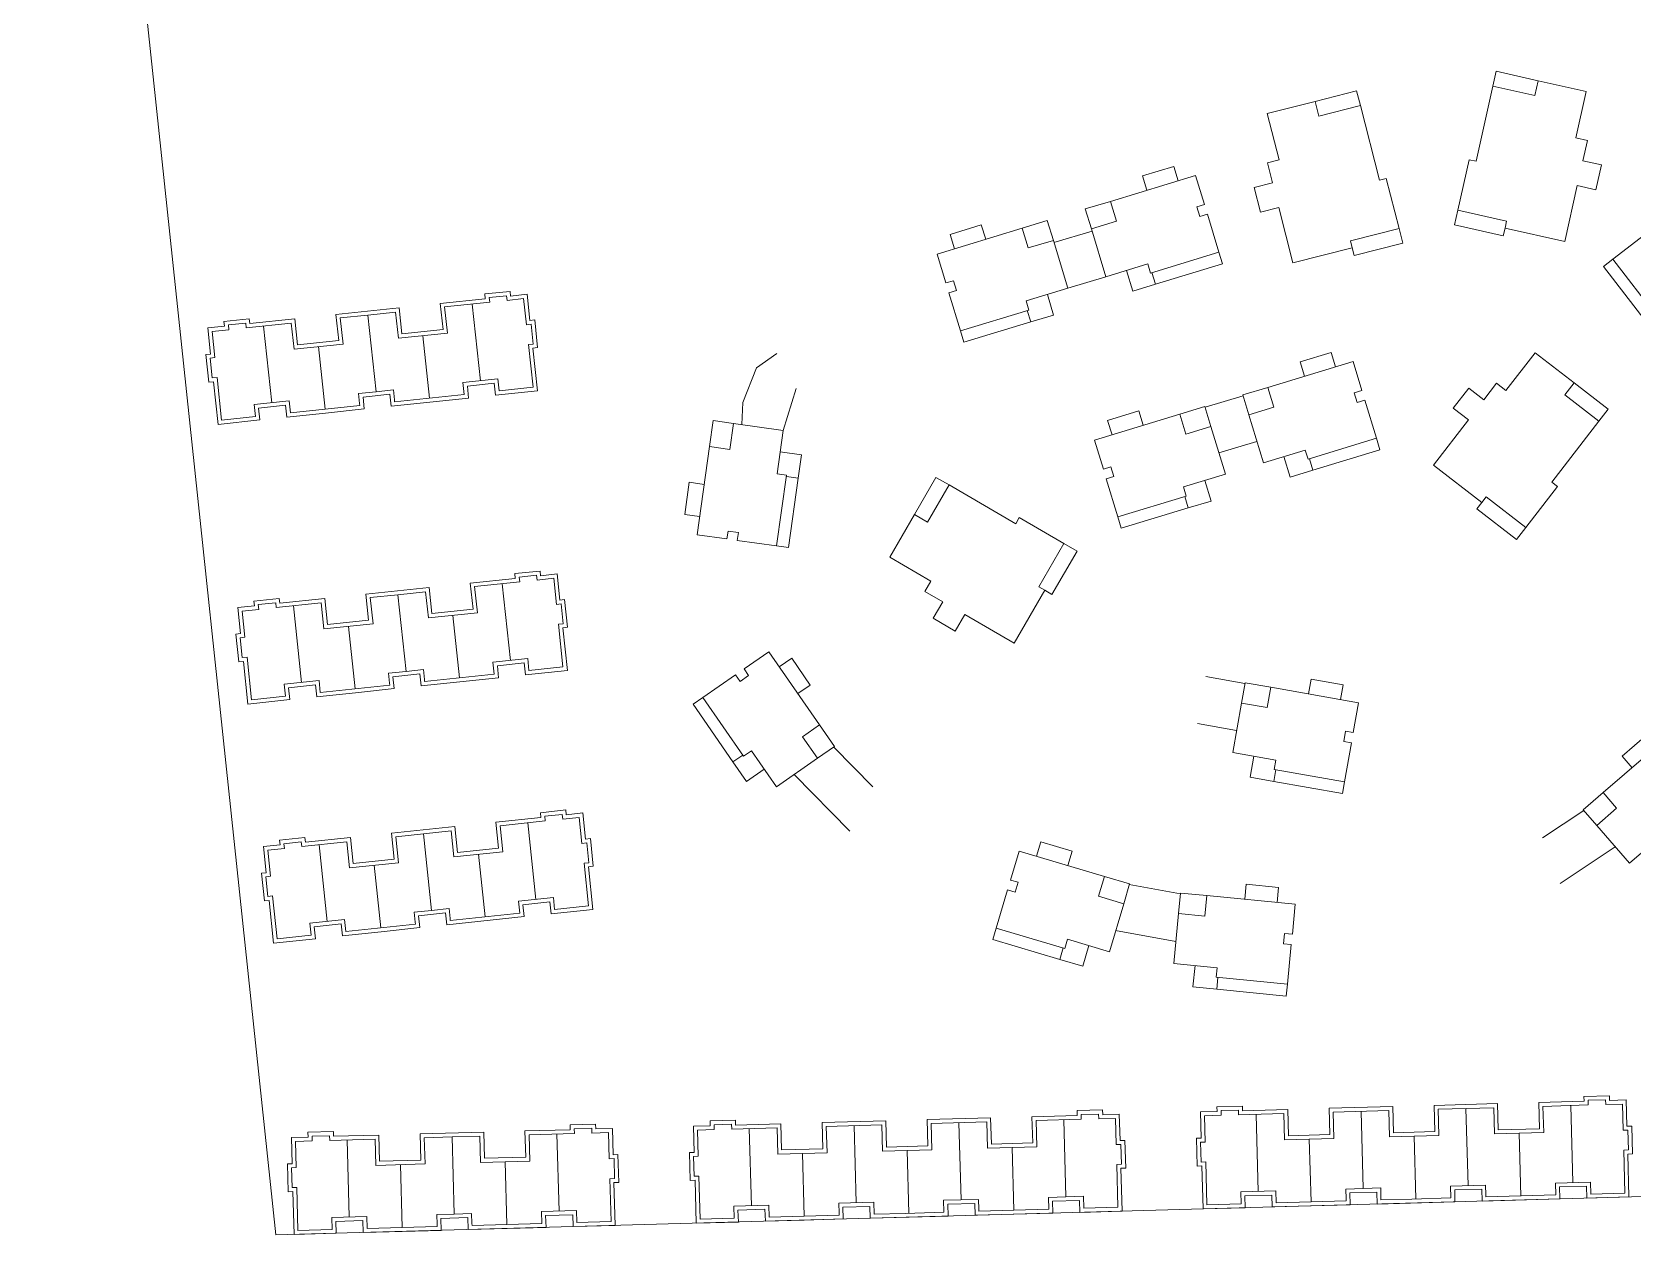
# Model space of a CAD drawing. Extents: x 121658 to 184658, y 9304 to 53801.
# Drawn here: x 130902 to 132916, y 12316 to 13829 of the extents above; entities that cross this region are included whole.
import ezdxf

# ---------------------------------------------------------------- set-up
doc = ezdxf.new("R2010")
doc.units = 0
doc.header["$LTSCALE"] = 1000
doc.header["$MEASUREMENT"] = 0
doc.layers.add('140', color=2, linetype='Continuous', lineweight=5)

msp = doc.modelspace()

# ---------------------------------------------------------------- linework, layer by layer
at = {"layer": '140', "color": 7}
for p, q in [((130902, 15210.2), (131208.6, 12316.1)), ((132739.9, 13761.3), (132744.1, 13779.9)), ((132744.1, 13779.9), (132796.8, 13768.1)), ((132718.7, 13666.7), (132739.9, 13761.3)), ((132739.9, 13761.3), (132792.6, 13749.5)), ((132792.6, 13749.5), (132796.8, 13768.1)), ((132796.8, 13768.1), (132857.3, 13754.5)), ((132516.2, 13742), (132456.1, 13726.7)), ((132568.5, 13755.3), (132516.2, 13742)), ((132520.9, 13723.6), (132516.2, 13742)), ((132573.2, 13736.9), (132520.9, 13723.6)), ((132573.2, 13736.9), (132568.5, 13755.3)), ((132597.1, 13642.9), (132573.2, 13736.9)), ((132857.3, 13754.5), (132844.1, 13696)), ((132456.1, 13726.7), (132470.9, 13668.6)), ((132844.1, 13696), (132858.8, 13692.7)), ((132858.8, 13692.7), (132853.1, 13667.3)), ((132299.1, 13648.4), (132338.4, 13660.3)), ((132338.4, 13660.3), (132343.9, 13642.1)), ((132470.9, 13668.6), (132456.4, 13664.9)), ((132456.4, 13664.9), (132462.8, 13639.7)), ((132695.7, 13605.2), (132709.9, 13668.6)), ((132709.9, 13668.6), (132718.7, 13666.7)), ((132853.1, 13667.3), (132876.5, 13662.1)), ((132876.5, 13662.1), (132869.5, 13630.8)), ((132365.9, 13648.8), (132258.7, 13616.3)), ((132304.7, 13630.2), (132299.1, 13648.4)), ((132376.9, 13612.5), (132365.9, 13648.8)), ((132462.8, 13639.7), (132439.5, 13633.8)), ((132605.8, 13645.1), (132597.1, 13642.9)), ((132621.8, 13582.1), (132605.8, 13645.1)), ((132846.1, 13636.1), (132830.4, 13565.8)), ((132869.5, 13630.8), (132846.1, 13636.1)), ((132258.7, 13616.3), (132227.1, 13606.7)), ((132258.7, 13616.3), (132266.3, 13591.4)), ((132439.5, 13633.8), (132447.4, 13602.7)), ((132227.1, 13606.7), (132234.7, 13581.8)), ((132367.4, 13609.6), (132376.9, 13612.5)), ((132371.1, 13597.1), (132367.4, 13609.6)), ((132380.7, 13600), (132371.1, 13597.1)), ((132395.3, 13552.2), (132380.7, 13600)), ((132447.4, 13602.7), (132470.6, 13608.7)), ((132470.6, 13608.7), (132488.4, 13538.9)), ((132695.7, 13605.2), (132691.6, 13586.7)), ((132757.2, 13591.4), (132695.7, 13605.2)), ((132040.6, 13550), (132147.7, 13582.5)), ((132096.3, 13586.8), (132057.1, 13574.8)), ((132101.8, 13568.6), (132096.3, 13586.8)), ((132147.7, 13582.5), (132179.3, 13592.1)), ((132147.7, 13582.5), (132155.3, 13557.7)), ((132179.3, 13592.1), (132186.9, 13567.2)), ((132187.7, 13564.4), (132235.6, 13578.9)), ((132266.3, 13591.4), (132234.7, 13581.8)), ((132234.7, 13581.8), (132253, 13521.5)), ((132560.8, 13566.6), (132621.8, 13582.1)), ((132621.8, 13582.1), (132626.5, 13563.7)), ((132691.6, 13586.7), (132753, 13572.9)), ((132753, 13572.9), (132755.2, 13582.7)), ((132755.2, 13582.7), (132757.2, 13591.4)), ((132830.4, 13565.8), (132755.2, 13582.7)), ((132057.1, 13574.8), (132062.6, 13556.7)), ((132155.3, 13557.7), (132186.9, 13567.2)), ((132186.9, 13567.2), (132205.2, 13507)), ((132488.4, 13538.9), (132563, 13557.8)), ((132563, 13557.8), (132560.8, 13566.6)), ((132565.5, 13548.2), (132563, 13557.8)), ((132626.5, 13563.7), (132565.5, 13548.2)), ((132890.9, 13543.7), (132930.5, 13574.2)), ((132051.6, 13513.6), (132040.6, 13550)), ((132253, 13521.5), (132305.6, 13537.5)), ((132305.6, 13537.5), (132309.1, 13526)), ((132309.1, 13526), (132395.3, 13552.2)), ((132315.4, 13512.2), (132399.6, 13537.8)), ((132399.6, 13537.8), (132395.3, 13552.2)), ((132879, 13534.5), (132890.9, 13543.7)), ((132945.8, 13472.4), (132890.9, 13543.7)), ((132061.2, 13516.5), (132051.6, 13513.6)), ((132065, 13504.1), (132061.2, 13516.5)), ((132205.2, 13507), (132253, 13521.5)), ((132278.9, 13529.4), (132286.7, 13503.5)), ((132315.4, 13512.2), (132311, 13526.6)), ((132932.7, 13464.8), (132879, 13534.5)), ((131471.7, 13499.8), (131503.5, 13503.1)), ((131472.3, 13493.8), (131471.7, 13499.8)), ((131499, 13497.6), (131477.1, 13495.3)), ((131477.1, 13495.3), (131477.8, 13489.4)), ((131499.7, 13491.7), (131499, 13497.6)), ((131503.5, 13503.1), (131504.1, 13497.2)), ((131504.1, 13497.2), (131525, 13499.4)), ((131525, 13499.4), (131528.4, 13466.6)), ((132055.4, 13501.2), (132065, 13504.1)), ((132069.9, 13453.3), (132055.4, 13501.2)), ((132205.2, 13507), (132152.6, 13491)), ((132179.4, 13499.1), (132187.2, 13473.3)), ((132286.7, 13503.5), (132315.4, 13512.2)), ((131284.3, 13474), (131363.9, 13482.4)), ((131359.4, 13476.9), (131324.6, 13473.2)), ((131362.9, 13444.1), (131359.4, 13476.9)), ((131363.9, 13482.4), (131367.3, 13449.6)), ((131415.6, 13487.9), (131472.3, 13493.8)), ((131419.1, 13455), (131415.6, 13487.9)), ((131477.8, 13489.4), (131421.1, 13483.4)), ((131421.1, 13483.4), (131424.5, 13450.6)), ((131466.1, 13390.6), (131455.9, 13487.1)), ((131520.5, 13493.9), (131499.7, 13491.7)), ((131524, 13461.1), (131520.5, 13493.9)), ((132156.1, 13479.5), (132069.9, 13453.3)), ((132152.6, 13491), (132156.1, 13479.5)), ((132158.5, 13464.6), (132154.1, 13478.9)), ((131123.2, 13457.1), (131144.1, 13459.3)), ((131126.7, 13424.2), (131123.2, 13457.1)), ((131128.7, 13452.6), (131149.6, 13454.8)), ((131143.5, 13465.2), (131175.3, 13468.6)), ((131144.1, 13459.3), (131143.5, 13465.2)), ((131149, 13460.8), (131170.8, 13463.1)), ((131149.6, 13454.8), (131149, 13460.8)), ((131170.8, 13463.1), (131171.5, 13457.1)), ((131171.5, 13457.1), (131228.2, 13463.1)), ((131175.3, 13468.6), (131175.9, 13462.6)), ((131175.9, 13462.6), (131232.6, 13468.6)), ((131203.5, 13363), (131193.4, 13459.4)), ((131228.2, 13463.1), (131231.6, 13430.3)), ((131232.6, 13468.6), (131236.1, 13435.8)), ((131287.8, 13441.2), (131284.3, 13474)), ((131289.8, 13469.6), (131324.6, 13473.2)), ((131293.3, 13436.8), (131289.8, 13469.6)), ((131334.8, 13376.8), (131324.6, 13473.2)), ((131334.8, 13376.8), (131324.6, 13473.2)), ((131334.8, 13376.8), (131324.6, 13473.2)), ((131334.8, 13376.8), (131324.6, 13473.2)), ((131367.3, 13449.6), (131419.1, 13455)), ((131530, 13461.7), (131524, 13461.1)), ((131528.4, 13466.6), (131534.4, 13467.2)), ((131532.6, 13436.8), (131530, 13461.7)), ((131534.4, 13467.2), (131538.1, 13432.4)), ((132158.5, 13464.6), (132074.3, 13439)), ((132187.2, 13473.3), (132158.5, 13464.6)), ((131132.2, 13419.8), (131128.7, 13452.6)), ((131231.6, 13430.3), (131293.3, 13436.8)), ((131236.1, 13435.8), (131287.8, 13441.2)), ((131424.5, 13450.6), (131362.9, 13444.1)), ((131393.7, 13447.3), (131402, 13368.8)), ((131393.7, 13447.3), (131402, 13368.8)), ((131526.6, 13436.2), (131532.6, 13436.8)), ((131532.3, 13382.5), (131526.6, 13436.2)), ((132074.3, 13439), (132069.9, 13453.3)), ((131120.7, 13423.6), (131126.7, 13424.2)), ((131124.4, 13388.8), (131120.7, 13423.6)), ((131126.2, 13419.2), (131132.2, 13419.8)), ((131128.8, 13394.3), (131126.2, 13419.2)), ((131262.4, 13433.5), (131270.7, 13355)), ((131262.4, 13433.5), (131270.7, 13355)), ((131538.1, 13432.4), (131532.1, 13431.7)), ((131532.1, 13431.7), (131537.8, 13378)), ((131839, 13425), (131813.3, 13407)), ((132564, 13414.8), (132456.9, 13382.2)), ((132497.3, 13414.4), (132536.5, 13426.3)), ((132502.8, 13396.2), (132497.3, 13414.4)), ((132536.5, 13426.3), (132542, 13408.1)), ((132575.1, 13378.5), (132564, 13414.8)), ((132793, 13425.7), (132756.3, 13378.2)), ((132842.1, 13387.8), (132793, 13425.7)), ((131134.8, 13394.9), (131128.8, 13394.3)), ((131140.4, 13341.2), (131134.8, 13394.9)), ((131813.3, 13407), (131796.3, 13363.3)), ((131130.3, 13389.4), (131124.4, 13388.8)), ((131136, 13335.7), (131130.3, 13389.4)), ((131334.8, 13376.8), (131312.9, 13374.5)), ((131312.9, 13374.5), (131314.2, 13362)), ((131334.8, 13376.8), (131356.7, 13379.1)), ((131356.7, 13379.1), (131358, 13366.7)), ((131444.2, 13388.3), (131487.9, 13392.9)), ((131445.7, 13373.4), (131444.2, 13388.3)), ((131483.5, 13387.4), (131449.7, 13383.9)), ((131449.7, 13383.9), (131451.2, 13368.9)), ((131485.1, 13372.5), (131483.5, 13387.4)), ((131537.8, 13378), (131485.1, 13372.5)), ((131487.9, 13392.9), (131489.5, 13378)), ((131489.5, 13378), (131532.3, 13382.5)), ((131863.3, 13380.7), (131847, 13328.1)), ((132456.9, 13382.2), (132425.3, 13372.7)), ((132456.9, 13382.2), (132464.4, 13357.4)), ((132565.5, 13375.5), (132575.1, 13378.5)), ((132569.3, 13363.1), (132565.5, 13375.5)), ((132709.6, 13381.4), (132690, 13356.1)), ((132728.6, 13366.8), (132709.6, 13381.4)), ((132744.5, 13387.4), (132728.6, 13366.8)), ((132756.3, 13378.2), (132744.5, 13387.4)), ((132830.5, 13372.7), (132842.1, 13387.8)), ((132884.8, 13354.8), (132842.1, 13387.8)), ((131225.4, 13365.3), (131181.6, 13360.7)), ((131181.6, 13360.7), (131183.2, 13345.7)), ((131220.9, 13359.8), (131187.1, 13356.2)), ((131187.1, 13356.2), (131188.7, 13341.3)), ((131222.5, 13344.8), (131220.9, 13359.8)), ((131227, 13350.3), (131225.4, 13365.3)), ((131314.5, 13359.6), (131227, 13350.3)), ((131320, 13355.1), (131271.2, 13350)), ((131314.2, 13362), (131314.5, 13359.6)), ((131352.2, 13373.6), (131318.4, 13370)), ((131318.4, 13370), (131320, 13355.1)), ((131353.8, 13358.7), (131352.2, 13373.6)), ((131451.2, 13368.9), (131353.8, 13358.7)), ((131358, 13366.7), (131358.2, 13364.2)), ((131358.2, 13364.2), (131445.7, 13373.4)), ((131796.3, 13363.3), (131795.1, 13335.4)), ((132345.9, 13348.5), (132377.4, 13358.1)), ((132377.4, 13358.1), (132385, 13333.2)), ((132425.6, 13371.7), (132377.7, 13357.2)), ((132425.3, 13372.7), (132432.8, 13347.8)), ((132464.4, 13357.4), (132432.8, 13347.8)), ((132578.9, 13366), (132569.3, 13363.1)), ((132593.4, 13318.2), (132578.9, 13366)), ((132690, 13356.1), (132709, 13341.5)), ((132873.2, 13339.7), (132830.5, 13372.7)), ((132873.2, 13339.7), (132884.8, 13354.8)), ((131188.7, 13341.3), (131136, 13335.7)), ((131183.2, 13345.7), (131140.4, 13341.2)), ((131271.2, 13350), (131222.5, 13344.8)), ((131754.3, 13307.9), (131758.9, 13340.5)), ((131758.9, 13340.5), (131784.7, 13336.9)), ((131780.1, 13304.2), (131784.7, 13336.9)), ((131784.7, 13336.9), (131847, 13328.1)), ((132238.7, 13316), (132345.9, 13348.5)), ((132294.4, 13352.7), (132255.2, 13340.8)), ((132255.2, 13340.8), (132260.7, 13322.6)), ((132299.9, 13334.6), (132294.4, 13352.7)), ((132345.9, 13348.5), (132353.4, 13323.6)), ((132432.8, 13347.8), (132451.2, 13287.5)), ((132709, 13341.5), (132665, 13284.5)), ((132813.9, 13263), (132873.2, 13339.7)), ((131847, 13328.1), (131839.4, 13273.7)), ((132249.8, 13279.6), (132238.7, 13316)), ((132353.4, 13323.6), (132385, 13333.2)), ((132385, 13333.2), (132403.3, 13273)), ((132443, 13314.3), (132395.2, 13299.8)), ((132507.3, 13292), (132593.4, 13318.2)), ((132597.8, 13303.8), (132593.4, 13318.2)), ((131738.7, 13197), (131754.3, 13307.9)), ((131754.3, 13307.9), (131780.1, 13304.2)), ((131843.3, 13301.4), (131870, 13297.6)), ((131870, 13297.6), (131865.8, 13267.9)), ((132451.2, 13287.5), (132503.8, 13303.5)), ((132477, 13295.3), (132484.8, 13269.5)), ((132503.8, 13303.5), (132507.3, 13292)), ((132513.5, 13278.2), (132597.8, 13303.8)), ((131839.4, 13273.7), (131851.3, 13272)), ((132259.3, 13282.5), (132249.8, 13279.6)), ((132263.1, 13270.1), (132259.3, 13282.5)), ((132484.8, 13269.5), (132513.5, 13278.2)), ((132513.5, 13278.2), (132509.2, 13292.6)), ((132665, 13284.5), (132725.9, 13237.4)), ((131728.8, 13263), (131723.1, 13222.4)), ((131747.6, 13260.3), (131728.8, 13263)), ((131851.3, 13272), (131838.7, 13182.9)), ((131865.8, 13267.9), (131851, 13270)), ((131865.8, 13267.9), (131853.5, 13180.8)), ((132039.2, 13269), (132012.1, 13222.3)), ((132055.7, 13259.5), (132028.6, 13212.8)), ((132055.7, 13259.5), (132039.2, 13269)), ((132139.6, 13210.8), (132055.7, 13259.5)), ((132253.5, 13267.2), (132263.1, 13270.1)), ((132268.1, 13219.3), (132253.5, 13267.2)), ((132403.3, 13273), (132350.7, 13257)), ((132350.7, 13257), (132354.2, 13245.5)), ((132377.5, 13265.1), (132385.3, 13239.3)), ((132781.3, 13206), (132821, 13257.5)), ((132821, 13257.5), (132813.9, 13263)), ((132354.2, 13245.5), (132268.1, 13219.3)), ((132356.6, 13230.6), (132352.3, 13244.9)), ((132385.3, 13239.3), (132356.6, 13230.6)), ((132719.8, 13229.5), (132725.9, 13237.4)), ((132725.9, 13237.4), (132731.4, 13244.5)), ((132731.4, 13244.5), (132781.3, 13206)), ((131723.1, 13222.4), (131741.9, 13219.7)), ((132012.1, 13222.3), (131981, 13168.7)), ((132028.6, 13212.8), (132012.1, 13222.3)), ((132144.1, 13218.6), (132139.6, 13210.8)), ((132200.3, 13186), (132144.1, 13218.6)), ((132272.4, 13205), (132268.1, 13219.3)), ((132356.6, 13230.6), (132272.4, 13205)), ((132769.7, 13191), (132719.8, 13229.5)), ((131776.3, 13191.7), (131738.7, 13197)), ((131777.7, 13201.6), (131776.3, 13191.7)), ((131790.6, 13199.7), (131777.7, 13201.6)), ((131789.2, 13189.8), (131790.6, 13199.7)), ((132781.3, 13206), (132769.7, 13191)), ((131838.7, 13182.9), (131789.2, 13189.8)), ((131853.5, 13180.8), (131838.7, 13182.9)), ((132168.7, 13131.5), (132200.3, 13186)), ((132216.7, 13176.4), (132185.1, 13121.9)), ((132200.3, 13186), (132216.7, 13176.4)), ((131981, 13168.7), (132032.9, 13138.6)), ((131453.3, 13136.1), (131510, 13142)), ((131456.8, 13103.2), (131453.3, 13136.1)), ((131515.5, 13137.6), (131458.8, 13131.6)), ((131503.8, 13038.8), (131493.6, 13135.3)), ((131509.4, 13148), (131541.2, 13151.3)), ((131510, 13142), (131509.4, 13148)), ((131536.7, 13145.9), (131514.9, 13143.5)), ((131514.9, 13143.5), (131515.5, 13137.6)), ((131537.4, 13139.9), (131536.7, 13145.9)), ((131558.3, 13142.1), (131537.4, 13139.9)), ((131541.2, 13151.3), (131541.8, 13145.4)), ((131541.8, 13145.4), (131562.7, 13147.6)), ((131561.7, 13109.3), (131558.3, 13142.1)), ((131562.7, 13147.6), (131566.2, 13114.8)), ((132032.9, 13138.6), (132025.4, 13125.6)), ((131181.2, 13113.4), (131213, 13116.8)), ((131181.8, 13107.5), (131181.2, 13113.4)), ((131213, 13116.8), (131213.6, 13110.8)), ((131213.6, 13110.8), (131270.3, 13116.8)), ((131270.3, 13116.8), (131273.8, 13084)), ((131322, 13122.2), (131401.6, 13130.6)), ((131325.5, 13089.4), (131322, 13122.2)), ((131327.5, 13117.8), (131362.3, 13121.5)), ((131331, 13085), (131327.5, 13117.8)), ((131397.1, 13125.1), (131362.3, 13121.5)), ((131372.5, 13025), (131362.3, 13121.5)), ((131372.5, 13025), (131362.3, 13121.5)), ((131372.5, 13025), (131362.3, 13121.5)), ((131372.5, 13025), (131362.3, 13121.5)), ((131400.6, 13092.3), (131397.1, 13125.1)), ((131401.6, 13130.6), (131405.1, 13097.8)), ((131458.8, 13131.6), (131462.3, 13098.8)), ((131566.2, 13114.8), (131572.1, 13115.4)), ((131572.1, 13115.4), (131575.8, 13080.6)), ((132025.4, 13125.6), (132047.8, 13112.6)), ((132047.8, 13112.6), (132035.8, 13091.8)), ((132137.8, 13060.4), (132176.4, 13127)), ((132176.4, 13127), (132168.7, 13131.5)), ((132185.1, 13121.9), (132176.4, 13127)), ((131160.9, 13105.3), (131181.8, 13107.5)), ((131164.4, 13072.5), (131160.9, 13105.3)), ((131166.4, 13100.8), (131187.3, 13103)), ((131169.9, 13068), (131166.4, 13100.8)), ((131186.7, 13109), (131208.6, 13111.3)), ((131187.3, 13103), (131186.7, 13109)), ((131208.6, 13111.3), (131209.2, 13105.3)), ((131209.2, 13105.3), (131265.9, 13111.3)), ((131241.2, 13011.2), (131231.1, 13107.6)), ((131265.9, 13111.3), (131269.3, 13078.5)), ((131462.3, 13098.8), (131400.6, 13092.3)), ((131405.1, 13097.8), (131456.8, 13103.2)), ((131431.4, 13095.5), (131439.7, 13017)), ((131431.4, 13095.5), (131439.7, 13017)), ((131567.7, 13109.9), (131561.7, 13109.3)), ((131570.3, 13085), (131567.7, 13109.9)), ((132063.5, 13075.8), (132075.5, 13096.5)), ((132075.5, 13096.5), (132137.8, 13060.4)), ((131158.4, 13071.8), (131164.4, 13072.5)), ((131162.1, 13037), (131158.4, 13071.8)), ((131269.3, 13078.5), (131331, 13085)), ((131273.8, 13084), (131325.5, 13089.4)), ((131300.2, 13081.7), (131308.4, 13003.2)), ((131300.2, 13081.7), (131308.4, 13003.2)), ((131564.3, 13084.4), (131570.3, 13085)), ((131570, 13030.7), (131564.3, 13084.4)), ((131575.8, 13080.6), (131569.8, 13080)), ((131569.8, 13080), (131575.5, 13026.3)), ((132035.8, 13091.8), (132063.5, 13075.8)), ((131163.9, 13067.4), (131169.9, 13068)), ((131166.5, 13042.5), (131163.9, 13067.4)), ((131168, 13037.6), (131162.1, 13037)), ((131172.5, 13043.1), (131166.5, 13042.5)), ((131173.7, 12983.9), (131168, 13037.6)), ((131178.2, 12989.4), (131172.5, 13043.1)), ((131481.9, 13036.5), (131525.7, 13041.1)), ((131483.5, 13021.6), (131481.9, 13036.5)), ((131521.2, 13035.6), (131487.4, 13032.1)), ((131487.4, 13032.1), (131489, 13017.1)), ((131522.8, 13020.7), (131521.2, 13035.6)), ((131525.7, 13041.1), (131527.2, 13026.2)), ((131797.8, 13028.1), (131829, 13049.7)), ((131829, 13049.7), (131892.8, 12957.6)), ((131857.8, 13041.6), (131842.1, 13030.8)), ((131881.1, 13007.9), (131857.8, 13041.6)), ((131263.1, 13013.5), (131219.3, 13008.9)), ((131264.7, 12998.5), (131263.1, 13013.5)), ((131372.5, 13025), (131350.6, 13022.7)), ((131350.6, 13022.7), (131351.9, 13010.3)), ((131389.9, 13021.8), (131356.1, 13018.2)), ((131356.1, 13018.2), (131357.7, 13003.3)), ((131372.5, 13025), (131394.4, 13027.3)), ((131391.5, 13006.9), (131389.9, 13021.8)), ((131489, 13017.1), (131391.5, 13006.9)), ((131394.4, 13027.3), (131395.7, 13014.9)), ((131395.7, 13014.9), (131395.9, 13012.4)), ((131395.9, 13012.4), (131483.5, 13021.6)), ((131575.5, 13026.3), (131522.8, 13020.7)), ((131527.2, 13026.2), (131570, 13030.7)), ((131746, 12992.2), (131787.1, 13020.7)), ((131787.1, 13020.7), (131792.8, 13012.4)), ((131792.8, 13012.4), (131803.5, 13019.8)), ((131803.5, 13019.8), (131797.8, 13028.1)), ((132427.9, 13009.8), (132378.7, 13018.4)), ((132507.9, 12996.7), (132511.2, 13015.4)), ((132511.2, 13015.4), (132551.5, 13008.2)), ((131220.9, 12993.9), (131178.2, 12989.4)), ((131219.3, 13008.9), (131220.9, 12993.9)), ((131258.7, 13008), (131224.8, 13004.4)), ((131224.8, 13004.4), (131226.4, 12989.5)), ((131260.2, 12993.1), (131258.7, 13008)), ((131309, 12998.2), (131260.2, 12993.1)), ((131352.2, 13007.8), (131264.7, 12998.5)), ((131357.7, 13003.3), (131309, 12998.2)), ((131351.9, 13010.3), (131352.2, 13007.8)), ((131733.7, 12983.6), (131746, 12992.2)), ((131797.3, 12918.2), (131746, 12992.2)), ((131865.5, 12997.1), (131881.1, 13007.9)), ((132428.1, 13010.7), (132423.6, 12985.1)), ((132460.6, 13005), (132428.1, 13010.7)), ((132460.6, 13005), (132456.1, 12979.4)), ((132570.9, 12985.5), (132460.6, 13005)), ((132551.5, 13008.2), (132548.2, 12989.5)), ((131226.4, 12989.5), (131173.7, 12983.9)), ((131783.8, 12911.3), (131733.7, 12983.6)), ((132423.6, 12985.1), (132412.6, 12923.1)), ((132456.1, 12979.4), (132423.6, 12985.1)), ((132564.3, 12948.1), (132570.9, 12985.5)), ((131892.8, 12957.6), (131871.5, 12942.8)), ((131892.8, 12957.6), (131911.6, 12930.5)), ((132417.5, 12950.7), (132368.3, 12959.4)), ((131871.5, 12942.8), (131890.2, 12915.7)), ((132552.2, 12937), (132554.4, 12949.8)), ((132562, 12935.3), (132552.2, 12937)), ((132553.3, 12886.1), (132562, 12935.3)), ((132554.4, 12949.8), (132564.3, 12948.1)), ((132963.4, 12945.8), (132878.6, 12872.6)), ((132902.5, 12918.3), (132933.5, 12945.1)), ((131783.8, 12911.3), (131796.1, 12919.8)), ((131800.9, 12886.6), (131783.8, 12911.3)), ((131807.1, 12925), (131797.3, 12918.2)), ((131838.5, 12879.8), (131807.1, 12925)), ((131890.2, 12915.7), (131838.5, 12879.8)), ((131911.6, 12930.5), (131890.2, 12915.7)), ((131910.8, 12929.9), (131959.9, 12879.9)), ((132412.6, 12923.1), (132466.8, 12913.5)), ((132439.2, 12918.4), (132434.5, 12891.8)), ((132466.8, 12913.5), (132464.7, 12901.7)), ((132914.9, 12903.9), (132902.5, 12918.3)), ((131823.1, 12902), (131800.9, 12886.6)), ((131860.8, 12895.3), (131930.7, 12824)), ((132434.5, 12891.8), (132464.1, 12886.6)), ((132464.1, 12886.6), (132466.7, 12901.4)), ((132464.7, 12901.7), (132553.3, 12886.1)), ((132464.1, 12886.6), (132550.7, 12871.3)), ((132550.7, 12871.3), (132553.3, 12886.1)), ((132878.6, 12872.6), (132853.6, 12851)), ((132878.6, 12872.6), (132895.6, 12852.9)), ((131541.6, 12847.3), (131573.4, 12850.7)), ((131573.4, 12850.7), (131574.1, 12844.7)), ((132802.5, 12815.8), (132854.3, 12850.2)), ((132853.6, 12851), (132870.6, 12831.3)), ((132895.6, 12852.9), (132870.6, 12831.3)), ((131485.5, 12835.4), (131542.2, 12841.4)), ((131489, 12802.6), (131485.5, 12835.4)), ((131547.7, 12836.9), (131491, 12830.9)), ((131491, 12830.9), (131494.5, 12798.1)), ((131536, 12738.1), (131525.8, 12834.6)), ((131542.2, 12841.4), (131541.6, 12847.3)), ((131569, 12845.2), (131547.1, 12842.9)), ((131547.1, 12842.9), (131547.7, 12836.9)), ((131569.6, 12839.2), (131569, 12845.2)), ((131590.5, 12841.4), (131569.6, 12839.2)), ((131574.1, 12844.7), (131594.9, 12846.9)), ((131593.9, 12808.6), (131590.5, 12841.4)), ((131594.9, 12846.9), (131598.4, 12814.1)), ((132870.6, 12831.3), (132911.8, 12783.6)), ((131213.4, 12812.8), (131245.2, 12816.1)), ((131214, 12806.8), (131213.4, 12812.8)), ((131218.9, 12808.3), (131240.8, 12810.6)), ((131240.8, 12810.6), (131241.4, 12804.7)), ((131241.4, 12804.7), (131298.1, 12810.6)), ((131245.2, 12816.1), (131245.9, 12810.2)), ((131245.9, 12810.2), (131302.6, 12816.1)), ((131298.1, 12810.6), (131301.6, 12777.8)), ((131302.6, 12816.1), (131306, 12783.3)), ((131354.3, 12821.6), (131433.8, 12829.9)), ((131357.7, 12788.8), (131354.3, 12821.6)), ((131359.8, 12817.1), (131394.6, 12820.8)), ((131363.2, 12784.3), (131359.8, 12817.1)), ((131429.4, 12824.5), (131394.6, 12820.8)), ((131404.7, 12724.3), (131394.6, 12820.8)), ((131404.7, 12724.3), (131394.6, 12820.8)), ((131404.7, 12724.3), (131394.6, 12820.8)), ((131404.7, 12724.3), (131394.6, 12820.8)), ((131432.8, 12791.6), (131429.4, 12824.5)), ((131433.8, 12829.9), (131437.3, 12797.1)), ((131598.4, 12814.1), (131604.4, 12814.7)), ((131604.4, 12814.7), (131608, 12779.9)), ((132171.3, 12810.7), (132165.8, 12792.5)), ((132210.6, 12799), (132171.3, 12810.7)), ((132911.8, 12783.6), (132953.4, 12819.6)), ((131193.2, 12804.6), (131214, 12806.8)), ((131196.6, 12771.8), (131193.2, 12804.6)), ((131198.7, 12800.2), (131219.5, 12802.4)), ((131202.1, 12767.3), (131198.7, 12800.2)), ((131219.5, 12802.4), (131218.9, 12808.3)), ((131273.5, 12710.5), (131263.3, 12807)), ((131494.5, 12798.1), (131432.8, 12791.6)), ((131437.3, 12797.1), (131489, 12802.6)), ((131463.7, 12794.9), (131471.9, 12716.3)), ((131463.7, 12794.9), (131471.9, 12716.3)), ((131599.9, 12809.2), (131593.9, 12808.6)), ((131602.5, 12784.4), (131599.9, 12809.2)), ((132133, 12762.6), (132143.8, 12799)), ((132143.8, 12799), (132251.2, 12767.2)), ((132205.1, 12780.8), (132210.6, 12799)), ((132824.4, 12758.3), (132893.8, 12804.5)), ((131190.6, 12771.2), (131196.6, 12771.8)), ((131194.3, 12736.4), (131190.6, 12771.2)), ((131301.6, 12777.8), (131363.2, 12784.3)), ((131306, 12783.3), (131357.7, 12788.8)), ((131332.4, 12781.1), (131340.7, 12702.5)), ((131332.4, 12781.1), (131340.7, 12702.5)), ((131596.6, 12783.7), (131602.5, 12784.4)), ((131602.2, 12730), (131596.6, 12783.7)), ((131608, 12779.9), (131602.1, 12779.3)), ((131602.1, 12779.3), (131607.7, 12725.6)), ((131196.1, 12766.7), (131202.1, 12767.3)), ((131198.8, 12741.8), (131196.1, 12766.7)), ((132115, 12702.2), (132129.3, 12750.2)), ((132129.3, 12750.2), (132138.9, 12747.3)), ((132142.6, 12759.8), (132133, 12762.6)), ((132138.9, 12747.3), (132142.6, 12759.8)), ((132251.2, 12767.2), (132243.8, 12742.2)), ((132251.2, 12767.2), (132282.8, 12757.8)), ((132282.8, 12757.8), (132275.4, 12732.8)), ((132282.5, 12756.8), (132346.9, 12745.2)), ((132427.6, 12738.3), (132429.4, 12757.2)), ((132429.4, 12757.2), (132470.2, 12753.2)), ((132470.2, 12753.2), (132468.4, 12734.3)), ((131200.3, 12737), (131194.3, 12736.4)), ((131204.7, 12742.5), (131198.8, 12741.8)), ((131205.9, 12683.3), (131200.3, 12737)), ((131210.4, 12688.8), (131204.7, 12742.5)), ((131514.1, 12735.8), (131557.9, 12740.4)), ((131515.7, 12720.9), (131514.1, 12735.8)), ((131553.4, 12735), (131519.6, 12731.4)), ((131519.6, 12731.4), (131521.2, 12716.5)), ((131555, 12720), (131553.4, 12735)), ((131557.9, 12740.4), (131559.5, 12725.5)), ((131559.5, 12725.5), (131602.2, 12730)), ((132243.8, 12742.2), (132275.4, 12732.8)), ((132275.4, 12732.8), (132257.5, 12672.4)), ((132347, 12746.2), (132344.4, 12720.3)), ((132379.8, 12743), (132347, 12746.2)), ((132379.8, 12743), (132377.3, 12717.1)), ((132491.3, 12732.1), (132379.8, 12743)), ((132487.6, 12694.3), (132491.3, 12732.1)), ((131295.3, 12712.8), (131251.6, 12708.2)), ((131296.9, 12697.9), (131295.3, 12712.8)), ((131404.7, 12724.3), (131382.9, 12722)), ((131382.9, 12722), (131384.2, 12709.6)), ((131384.2, 12709.6), (131384.4, 12707.1)), ((131422.2, 12721.1), (131388.3, 12717.6)), ((131388.3, 12717.6), (131389.9, 12702.7)), ((131404.7, 12724.3), (131426.6, 12726.6)), ((131423.7, 12706.2), (131422.2, 12721.1)), ((131521.2, 12716.5), (131423.7, 12706.2)), ((131426.6, 12726.6), (131427.9, 12714.2)), ((131427.9, 12714.2), (131428.2, 12711.7)), ((131428.2, 12711.7), (131515.7, 12720.9)), ((131607.7, 12725.6), (131555, 12720)), ((132344.4, 12720.3), (132338.3, 12657.6)), ((132377.3, 12717.1), (132344.4, 12720.3)), ((131253.1, 12693.3), (131210.4, 12688.8)), ((131251.6, 12708.2), (131253.1, 12693.3)), ((131290.9, 12707.3), (131257.1, 12703.7)), ((131257.1, 12703.7), (131258.6, 12688.8)), ((131292.5, 12692.4), (131290.9, 12707.3)), ((131341.2, 12697.5), (131292.5, 12692.4)), ((131384.4, 12707.1), (131296.9, 12697.9)), ((131389.9, 12702.7), (131341.2, 12697.5)), ((132110.8, 12687.8), (132115, 12702.2)), ((132201.3, 12676.6), (132115, 12702.2)), ((132265.3, 12698.9), (132341, 12685.3)), ((132476.4, 12682.3), (132477.6, 12695.2)), ((132477.6, 12695.2), (132487.6, 12694.3)), ((131258.6, 12688.8), (131205.9, 12683.3)), ((132195.1, 12662.8), (132110.8, 12687.8)), ((132195.1, 12662.8), (132199.4, 12677.2)), ((132204.7, 12688.1), (132201.3, 12676.6)), ((132257.5, 12672.4), (132204.7, 12688.1)), ((132231.6, 12680.1), (132223.9, 12654.2)), ((132486.3, 12681.3), (132476.4, 12682.3)), ((132481.5, 12631.6), (132486.3, 12681.3)), ((132223.9, 12654.2), (132195.1, 12662.8)), ((132338.3, 12657.6), (132393, 12652.3)), ((132365.2, 12655), (132362.5, 12628.1)), ((132393, 12652.3), (132391.9, 12640.3)), ((132391.9, 12640.3), (132481.5, 12631.6)), ((132392.4, 12625.2), (132393.9, 12640.1)), ((132480, 12616.6), (132481.5, 12631.6)), ((132362.5, 12628.1), (132392.4, 12625.2)), ((132392.4, 12625.2), (132480, 12616.6)), ((132854.5, 12490.4), (132886.5, 12491.3)), ((132854.7, 12484.4), (132854.5, 12490.4)), ((132886.5, 12491.3), (132886.7, 12485.3)), ((132216.8, 12472.5), (132248.8, 12473.4)), ((132217, 12466.5), (132216.8, 12472.5)), ((132221.9, 12467.6), (132243.9, 12468.2)), ((132222.1, 12461.6), (132221.9, 12467.6)), ((132243.9, 12468.2), (132244.1, 12462.2)), ((132248.8, 12473.4), (132249, 12467.4)), ((132249, 12467.4), (132269.9, 12468)), ((132269.9, 12468), (132270.9, 12435)), ((132371.9, 12470.8), (132392.9, 12471.4)), ((132372.8, 12437.8), (132371.9, 12470.8)), ((132392.7, 12477.4), (132424.7, 12478.3)), ((132392.9, 12471.4), (132392.7, 12477.4)), ((132397.9, 12472.6), (132419.9, 12473.2)), ((132398, 12466.6), (132397.9, 12472.6)), ((132419.9, 12473.2), (132420, 12467.2)), ((132420, 12467.2), (132477, 12468.8)), ((132424.7, 12478.3), (132424.9, 12472.3)), ((132424.9, 12472.3), (132481.9, 12473.9)), ((132444.7, 12370.8), (132442, 12467.8)), ((132477, 12468.8), (132477.9, 12435.8)), ((132481.9, 12473.9), (132482.8, 12440.9)), ((132533.8, 12475.4), (132613.8, 12477.6)), ((132534.8, 12442.4), (132533.8, 12475.4)), ((132539, 12470.5), (132609, 12472.5)), ((132539.9, 12437.5), (132539, 12470.5)), ((132576.7, 12374.6), (132574, 12471.5)), ((132576.7, 12374.6), (132574, 12471.5)), ((132609, 12472.5), (132609.9, 12439.5)), ((132613.8, 12477.6), (132614.7, 12444.6)), ((132665.8, 12479.1), (132745.8, 12481.3)), ((132666.7, 12446.1), (132665.8, 12479.1)), ((132670.9, 12474.2), (132740.9, 12476.2)), ((132671.9, 12441.3), (132670.9, 12474.2)), ((132708.6, 12378.3), (132705.9, 12475.2)), ((132708.6, 12378.3), (132705.9, 12475.2)), ((132708.6, 12378.3), (132705.9, 12475.2)), ((132708.6, 12378.3), (132705.9, 12475.2)), ((132740.9, 12476.2), (132741.8, 12443.2)), ((132745.8, 12481.3), (132746.7, 12448.4)), ((132797.7, 12482.8), (132854.7, 12484.4)), ((132798.7, 12449.8), (132797.7, 12482.8)), ((132802.9, 12477.9), (132859.9, 12479.6)), ((132803.8, 12445), (132802.9, 12477.9)), ((132840.6, 12382), (132837.9, 12478.9)), ((132859.7, 12485.5), (132881.7, 12486.2)), ((132859.9, 12479.6), (132859.7, 12485.5)), ((132881.7, 12486.2), (132881.8, 12480.2)), ((132881.8, 12480.2), (132902.8, 12480.8)), ((132886.7, 12485.3), (132907.7, 12485.9)), ((132902.8, 12480.8), (132903.8, 12447.8)), ((132907.7, 12485.9), (132908.6, 12452.9)), ((131522.2, 12446.9), (131579.2, 12448.5)), ((131579, 12454.5), (131611, 12455.4)), ((131579.2, 12448.5), (131579, 12454.5)), ((131606.2, 12450.3), (131584.2, 12449.7)), ((131584.2, 12449.7), (131584.4, 12443.7)), ((131606.3, 12444.3), (131606.2, 12450.3)), ((131611, 12455.4), (131611.2, 12449.4)), ((131611.2, 12449.4), (131632.2, 12450)), ((131632.2, 12450), (131633.1, 12417)), ((131734.2, 12452.9), (131755.1, 12453.5)), ((131735.1, 12419.9), (131734.2, 12452.9)), ((131739.3, 12448), (131760.3, 12448.6)), ((131740.2, 12415.1), (131739.3, 12448)), ((131755, 12459.5), (131787, 12460.4)), ((131755.1, 12453.5), (131755, 12459.5)), ((131760.1, 12454.6), (131782.1, 12455.3)), ((131760.3, 12448.6), (131760.1, 12454.6)), ((131782.1, 12455.3), (131782.3, 12449.3)), ((131782.3, 12449.3), (131839.3, 12450.9)), ((131787, 12460.4), (131787.1, 12454.4)), ((131787.1, 12454.4), (131844.1, 12456)), ((131807, 12352.9), (131804.3, 12449.9)), ((131839.3, 12450.9), (131840.2, 12417.9)), ((131844.1, 12456), (131845, 12423)), ((131896.1, 12457.5), (131976.1, 12459.7)), ((131897, 12424.5), (131896.1, 12457.5)), ((131901.2, 12452.6), (131971.2, 12454.6)), ((131902.2, 12419.6), (131901.2, 12452.6)), ((131938.9, 12356.6), (131936.2, 12453.6)), ((131938.9, 12356.6), (131936.2, 12453.6)), ((131971.2, 12454.6), (131972.1, 12421.6)), ((131976.1, 12459.7), (131977, 12426.7)), ((132028, 12461.2), (132108, 12463.4)), ((132029, 12428.2), (132028, 12461.2)), ((132033.2, 12456.3), (132103.2, 12458.3)), ((132034.1, 12423.3), (132033.2, 12456.3)), ((132070.9, 12360.3), (132068.2, 12457.3)), ((132070.9, 12360.3), (132068.2, 12457.3)), ((132070.9, 12360.3), (132068.2, 12457.3)), ((132070.9, 12360.3), (132068.2, 12457.3)), ((132103.2, 12458.3), (132104.1, 12425.3)), ((132108, 12463.4), (132108.9, 12430.4)), ((132160, 12464.9), (132217, 12466.5)), ((132160.9, 12431.9), (132160, 12464.9)), ((132165.1, 12460), (132222.1, 12461.6)), ((132166.1, 12427), (132165.1, 12460)), ((132202.8, 12364), (132200.1, 12461)), ((132244.1, 12462.2), (132265.1, 12462.8)), ((132265.1, 12462.8), (132266, 12429.8)), ((132377, 12466), (132398, 12466.6)), ((132378, 12433), (132377, 12466)), ((132746.7, 12448.4), (132798.7, 12449.8)), ((132903.8, 12447.8), (132909.8, 12447.9)), ((132908.6, 12452.9), (132914.6, 12453.1)), ((132909.8, 12447.9), (132910.5, 12423)), ((132914.6, 12453.1), (132915.6, 12418.1)), ((131228.4, 12438.7), (131249.3, 12439.3)), ((131229.3, 12405.7), (131228.4, 12438.7)), ((131233.5, 12433.8), (131254.5, 12434.4)), ((131234.4, 12400.8), (131233.5, 12433.8)), ((131249.2, 12445.3), (131281.2, 12446.2)), ((131249.3, 12439.3), (131249.2, 12445.3)), ((131254.3, 12440.4), (131276.3, 12441)), ((131254.5, 12434.4), (131254.3, 12440.4)), ((131276.3, 12441), (131276.5, 12435)), ((131276.5, 12435), (131333.5, 12436.6)), ((131281.2, 12446.2), (131281.3, 12440.2)), ((131281.3, 12440.2), (131338.3, 12441.8)), ((131301.2, 12338.7), (131298.5, 12435.7)), ((131333.5, 12436.6), (131334.4, 12403.6)), ((131338.3, 12441.8), (131339.2, 12408.8)), ((131390.3, 12443.2), (131470.3, 12445.5)), ((131391.2, 12410.2), (131390.3, 12443.2)), ((131395.4, 12438.4), (131430.4, 12439.4)), ((131396.4, 12405.4), (131395.4, 12438.4)), ((131465.4, 12440.3), (131430.4, 12439.4)), ((131433.1, 12342.4), (131430.4, 12439.4)), ((131433.1, 12342.4), (131430.4, 12439.4)), ((131433.1, 12342.4), (131430.4, 12439.4)), ((131433.1, 12342.4), (131430.4, 12439.4)), ((131466.3, 12407.4), (131465.4, 12440.3)), ((131470.3, 12445.5), (131471.2, 12412.5)), ((131523.2, 12414), (131522.2, 12446.9)), ((131584.4, 12443.7), (131527.4, 12442.1)), ((131527.4, 12442.1), (131528.3, 12409.1)), ((131565.1, 12346.1), (131562.4, 12443.1)), ((131627.3, 12444.9), (131606.3, 12444.3)), ((131628.3, 12411.9), (131627.3, 12444.9)), ((131977, 12426.7), (132029, 12428.2)), ((132108.9, 12430.4), (132160.9, 12431.9)), ((132266, 12429.8), (132272, 12430)), ((132270.9, 12435), (132276.9, 12435.1)), ((132272, 12430), (132272.7, 12405)), ((132276.9, 12435.1), (132277.9, 12400.2)), ((132366.8, 12437.7), (132372.8, 12437.8)), ((132367.8, 12402.7), (132366.8, 12437.7)), ((132372, 12432.8), (132378, 12433)), ((132372.7, 12407.8), (132372, 12432.8)), ((132477.9, 12435.8), (132539.9, 12437.5)), ((132482.8, 12440.9), (132534.8, 12442.4)), ((132508.9, 12436.7), (132511.1, 12357.7)), ((132508.9, 12436.7), (132511.1, 12357.7)), ((132609.9, 12439.5), (132671.9, 12441.3)), ((132614.7, 12444.6), (132666.7, 12446.1)), ((132640.9, 12440.4), (132643.1, 12361.4)), ((132640.9, 12440.4), (132643.1, 12361.4)), ((132640.9, 12440.4), (132643.1, 12361.4)), ((132640.9, 12440.4), (132643.1, 12361.4)), ((132741.8, 12443.2), (132803.8, 12445)), ((132772.8, 12444.1), (132775, 12365.1)), ((132772.8, 12444.1), (132775, 12365.1)), ((132772.8, 12444.1), (132775, 12365.1)), ((132772.8, 12444.1), (132775, 12365.1)), ((131339.2, 12408.8), (131391.2, 12410.2)), ((131528.3, 12409.1), (131466.3, 12407.4)), ((131471.2, 12412.5), (131523.2, 12414)), ((131497.3, 12408.2), (131499.5, 12329.3)), ((131497.3, 12408.2), (131499.5, 12329.3)), ((131634.3, 12412.1), (131628.3, 12411.9)), ((131633.1, 12417), (131639.1, 12417.2)), ((131635, 12387.1), (131634.3, 12412.1)), ((131639.1, 12417.2), (131640.1, 12382.2)), ((131729.1, 12419.7), (131735.1, 12419.9)), ((131730.1, 12384.8), (131729.1, 12419.7)), ((131734.2, 12414.9), (131740.2, 12415.1)), ((131734.9, 12389.9), (131734.2, 12414.9)), ((131840.2, 12417.9), (131902.2, 12419.6)), ((131845, 12423), (131897, 12424.5)), ((131871.2, 12418.7), (131873.4, 12339.8)), ((131871.2, 12418.7), (131873.4, 12339.8)), ((131972.1, 12421.6), (132034.1, 12423.3)), ((132003.1, 12422.5), (132005.3, 12343.5)), ((132003.1, 12422.5), (132005.3, 12343.5)), ((132003.1, 12422.5), (132005.3, 12343.5)), ((132003.1, 12422.5), (132005.3, 12343.5)), ((132104.1, 12425.3), (132166.1, 12427)), ((132135.1, 12426.2), (132137.3, 12347.2)), ((132135.1, 12426.2), (132137.3, 12347.2)), ((132135.1, 12426.2), (132137.3, 12347.2)), ((132135.1, 12426.2), (132137.3, 12347.2)), ((132378.7, 12408), (132372.7, 12407.8)), ((132380.2, 12354), (132378.7, 12408)), ((132910.5, 12423), (132904.5, 12422.8)), ((132904.5, 12422.8), (132906, 12368.8)), ((132915.6, 12418.1), (132909.6, 12417.9)), ((132909.6, 12417.9), (132911.1, 12363.9)), ((131223.3, 12405.5), (131229.3, 12405.7)), ((131224.3, 12370.5), (131223.3, 12405.5)), ((131228.4, 12400.7), (131234.4, 12400.8)), ((131229.1, 12375.7), (131228.4, 12400.7)), ((131334.4, 12403.6), (131396.4, 12405.4)), ((131365.4, 12404.5), (131367.6, 12325.6)), ((131365.4, 12404.5), (131367.6, 12325.6)), ((131629, 12386.9), (131635, 12387.1)), ((131630.5, 12332.9), (131629, 12386.9)), ((131740.9, 12390.1), (131734.9, 12389.9)), ((131742.4, 12336.1), (131740.9, 12390.1)), ((132272.7, 12405), (132266.7, 12404.9)), ((132266.7, 12404.9), (132268.2, 12350.9)), ((132277.9, 12400.2), (132271.9, 12400)), ((132271.9, 12400), (132273.4, 12346)), ((132373.8, 12402.9), (132367.8, 12402.7)), ((132375.3, 12348.9), (132373.8, 12402.9)), ((131208.6, 12316.1), (133429.5, 12378.5)), ((131230.3, 12370.7), (131224.3, 12370.5)), ((131235.1, 12375.8), (131229.1, 12375.7)), ((131231.8, 12316.7), (131230.3, 12370.7)), ((131236.6, 12321.9), (131235.1, 12375.8)), ((131640.1, 12382.2), (131634.1, 12382.1)), ((131634.1, 12382.1), (131635.6, 12328.1)), ((131736.1, 12384.9), (131730.1, 12384.8)), ((131737.6, 12331), (131736.1, 12384.9)), ((132466.7, 12371.5), (132422.8, 12370.2)), ((132422.8, 12370.2), (132423.2, 12355.2)), ((132467.2, 12356.5), (132466.7, 12371.5)), ((132598.7, 12375.2), (132554.7, 12373.9)), ((132554.7, 12373.9), (132555.1, 12361.4)), ((132593.8, 12370), (132559.8, 12369.1)), ((132559.8, 12369.1), (132560.3, 12354.1)), ((132594.2, 12355), (132593.8, 12370)), ((132599.1, 12360.2), (132598.7, 12375.2)), ((132730.6, 12378.9), (132686.6, 12377.6)), ((132686.6, 12377.6), (132687.1, 12362.6)), ((132725.8, 12373.7), (132691.8, 12372.8)), ((132691.8, 12372.8), (132692.2, 12357.8)), ((132726.2, 12358.7), (132725.8, 12373.7)), ((132731, 12366.4), (132730.6, 12378.9)), ((132862.6, 12382.6), (132818.6, 12381.4)), ((132818.6, 12381.4), (132819, 12366.4)), ((132857.7, 12377.5), (132823.7, 12376.5)), ((132823.7, 12376.5), (132824.2, 12361.5)), ((132858.1, 12362.5), (132857.7, 12377.5)), ((132863, 12367.6), (132862.6, 12382.6)), ((132906, 12368.8), (132863, 12367.6)), ((131543.1, 12345.5), (131587.1, 12346.7)), ((131587.1, 12346.7), (131587.5, 12331.7)), ((131829, 12353.5), (131785, 12352.3)), ((131785, 12352.3), (131785.4, 12337.3)), ((131824.1, 12348.4), (131790.1, 12347.4)), ((131790.1, 12347.4), (131790.6, 12332.4)), ((131824.6, 12333.4), (131824.1, 12348.4)), ((131829.4, 12338.5), (131829, 12353.5)), ((131960.9, 12357.2), (131917, 12356)), ((131917, 12356), (131917.3, 12343.5)), ((131956.1, 12352.1), (131922.1, 12351.1)), ((131922.1, 12351.1), (131922.5, 12336.2)), ((131956.5, 12337.1), (131956.1, 12352.1)), ((131961.4, 12342.2), (131960.9, 12357.2)), ((132092.9, 12360.9), (132048.9, 12359.7)), ((132048.9, 12359.7), (132049.3, 12344.7)), ((132088, 12355.8), (132054, 12354.9)), ((132054, 12354.9), (132054.5, 12339.9)), ((132088.4, 12340.8), (132088, 12355.8)), ((132093.2, 12348.5), (132092.9, 12360.9)), ((132093.3, 12346), (132093.2, 12348.5)), ((132181.3, 12348.4), (132093.3, 12346)), ((132224.8, 12364.7), (132180.8, 12363.4)), ((132180.8, 12363.4), (132181.3, 12348.4)), ((132220, 12359.5), (132186, 12358.6)), ((132186, 12358.6), (132186.4, 12343.6)), ((132220.4, 12344.5), (132220, 12359.5)), ((132225.3, 12349.7), (132224.8, 12364.7)), ((132268.2, 12350.9), (132225.3, 12349.7)), ((132428.3, 12350.4), (132375.3, 12348.9)), ((132423.2, 12355.2), (132380.2, 12354)), ((132461.9, 12366.3), (132427.9, 12365.4)), ((132427.9, 12365.4), (132428.3, 12350.4)), ((132462.3, 12351.3), (132461.9, 12366.3)), ((132511.3, 12352.7), (132462.3, 12351.3)), ((132555.1, 12358.9), (132467.2, 12356.5)), ((132560.3, 12354.1), (132511.3, 12352.7)), ((132555.1, 12361.4), (132555.1, 12358.9)), ((132692.2, 12357.8), (132594.2, 12355)), ((132638.1, 12361.3), (132599.1, 12360.2)), ((132687.1, 12362.6), (132638.1, 12361.3)), ((132824.2, 12361.5), (132726.2, 12358.7)), ((132731.1, 12363.9), (132731, 12366.4)), ((132819, 12366.4), (132731.1, 12363.9)), ((132911.1, 12363.9), (132858.1, 12362.5)), ((131323.2, 12339.3), (131279.2, 12338.1)), ((131279.2, 12338.1), (131279.6, 12323.1)), ((131318.3, 12334.2), (131284.3, 12333.2)), ((131284.3, 12333.2), (131284.8, 12318.2)), ((131318.8, 12319.2), (131318.3, 12334.2)), ((131323.6, 12324.3), (131323.2, 12339.3)), ((131411.6, 12326.8), (131323.6, 12324.3)), ((131433.1, 12342.4), (131411.2, 12341.8)), ((131411.2, 12341.8), (131411.5, 12329.3)), ((131411.5, 12329.3), (131411.6, 12326.8)), ((131450.3, 12337.9), (131416.3, 12336.9)), ((131416.3, 12336.9), (131416.7, 12321.9)), ((131433.1, 12342.4), (131455.1, 12343)), ((131450.7, 12322.9), (131450.3, 12337.9)), ((131455.1, 12343), (131455.5, 12330.5)), ((131455.5, 12330.5), (131455.6, 12328)), ((131455.6, 12328), (131543.5, 12330.5)), ((131543.5, 12330.5), (131543.1, 12345.5)), ((131582.2, 12341.6), (131548.2, 12340.6)), ((131548.2, 12340.6), (131548.7, 12325.6)), ((131582.6, 12326.6), (131582.2, 12341.6)), ((131635.6, 12328.1), (131582.6, 12326.6)), ((131587.5, 12331.7), (131630.5, 12332.9)), ((131790.6, 12332.4), (131737.6, 12331)), ((131785.4, 12337.3), (131742.4, 12336.1)), ((131873.5, 12334.8), (131824.6, 12333.4)), ((131917.4, 12341), (131829.4, 12338.5)), ((131922.5, 12336.2), (131873.5, 12334.8)), ((131917.3, 12343.5), (131917.4, 12341)), ((132054.5, 12339.9), (131956.5, 12337.1)), ((132000.3, 12343.3), (131961.4, 12342.2)), ((132049.3, 12344.7), (132000.3, 12343.3)), ((132186.4, 12343.6), (132088.4, 12340.8)), ((132273.4, 12346), (132220.4, 12344.5)), ((131284.8, 12318.2), (131231.8, 12316.7)), ((131279.6, 12323.1), (131236.6, 12321.9)), ((131367.7, 12320.6), (131318.8, 12319.2)), ((131416.7, 12321.9), (131367.7, 12320.6)), ((131548.7, 12325.6), (131450.7, 12322.9))]:
    msp.add_line(p, q, dxfattribs=at)

doc.saveas('drawing.dxf')
